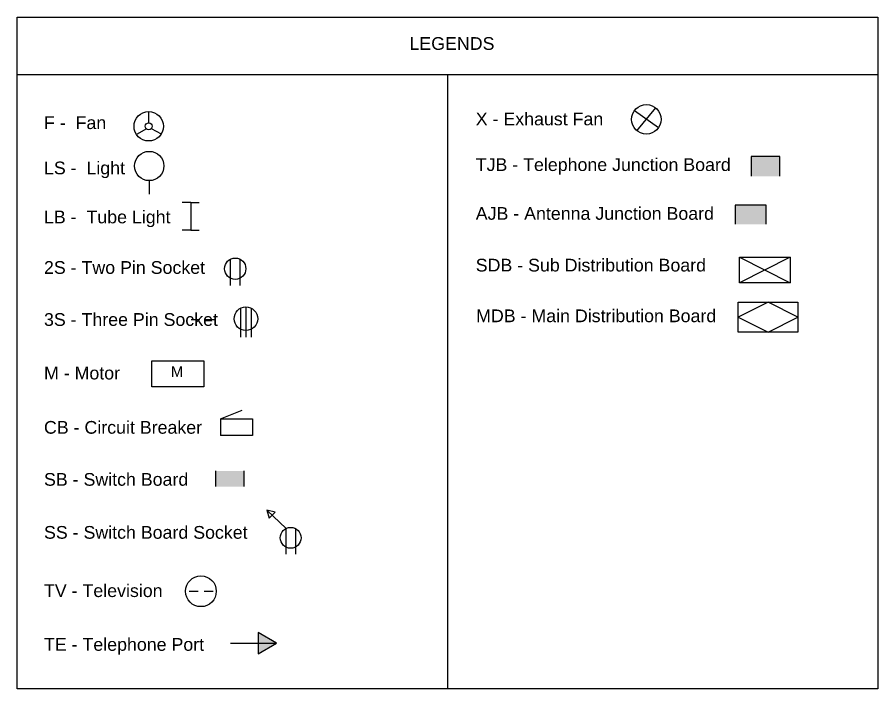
# Model space of a CAD drawing. Header units: inches. Extents: x -1835 to 3573, y -712 to 751.
# Drawn here: x -1835 to -314, y -669 to 518 of the extents above; entities that cross this region are included whole.
import ezdxf

# ---------------------------------------------------------------- set-up
doc = ezdxf.new("R2010")
doc.units = ezdxf.units.IN
doc.header["$MEASUREMENT"] = 0
doc.styles.get("Standard").update_dxf_attribs({"font": 'arial.ttf'})

msp = doc.modelspace()

# ---------------------------------------------------------------- hatches: boundary and pattern name
at = {"true_color": 0x7aafdf}
h = msp.add_hatch(color=143, dxfattribs=at)
h.dxf.hatch_style = 1
h.paths.add_polyline_path([(-537.29, 237.16), (-486.63, 237.16), (-486.63, 271.83), (-537.29, 271.83)])
at = {"true_color": 0x727430}
h = msp.add_hatch(color=67, dxfattribs=at)
h.dxf.hatch_style = 1
h.paths.add_polyline_path([(-565.5, 152.23), (-510.79, 152.23), (-510.79, 185.88), (-565.5, 185.88)])
at = {"true_color": 0x939598}
h = msp.add_hatch(color=252, dxfattribs=at)
h.dxf.hatch_style = 1
h.paths.add_polyline_path([(-1433.9, -283.82), (-1483.82, -283.82), (-1483.82, -311.67), (-1433.9, -311.67)])
h = msp.add_hatch(color=252, dxfattribs=at)
h.dxf.hatch_style = 1
h.paths.add_polyline_path([(-1433.9, -283.82), (-1452.58, -283.82), (-1455.93, -287.33), (-1453.34, -289.79), (-1460.2, -291.8), (-1458.51, -284.86), (-1455.93, -287.33), (-1452.58, -283.82), (-1483.82, -283.82), (-1483.82, -311.67), (-1433.9, -311.67)])
h = msp.add_hatch(color=256)
h.dxf.hatch_style = 1
h.paths.add_polyline_path([(-1408.41, -569.91), (-1408.41, -588.51), (-1376.2, -588.51)], flags=17)
h.paths.add_polyline_path([(-1408.41, -607.11), (-1376.2, -588.51), (-1408.41, -569.91)])
h = msp.add_hatch(color=256)
h.dxf.hatch_style = 1
h.paths.add_polyline_path([(-1408.41, -569.91), (-1408.41, -588.51), (-1376.2, -588.51)])

# ---------------------------------------------------------------- linework, layer by layer
for p, q in [((-1834.51, 416.85), (-1834.51, 518.33)), ((-1834.51, 518.33), (-313.65, 518.33)), ((-313.65, 518.33), (-313.65, 416.85)), ((-1834.51, 416.85), (-313.65, 416.85)), ((-1834.51, -669.18), (-1834.51, 416.85)), ((-1074.08, 416.85), (-1074.08, -669.18)), ((-313.65, 416.85), (-313.65, -669.18)), ((-1602.16, 331.41), (-1602.16, 351.36)), ((-701.32, 322.57), (-743.87, 352.85)), ((-739.27, 317.61), (-705.92, 357.8)), ((-1606.19, 320.98), (-1623.6, 310.83)), ((-1597.83, 321.28), (-1580.07, 311.83)), ((-486.63, 271.83), (-537.29, 271.83)), ((-537.29, 271.83), (-537.29, 237.16)), ((-486.63, 237.16), (-486.63, 271.83)), ((-1601.22, 229.3), (-1601.22, 205.53)), ((-1527.83, 190.68), (-1542.83, 190.68)), ((-1527.83, 190.68), (-1527.83, 141.65)), ((-1527.83, 190.68), (-1512.84, 190.68)), ((-510.79, 185.88), (-565.5, 185.88)), ((-565.5, 185.88), (-565.5, 152.23)), ((-510.79, 152.23), (-510.79, 185.88)), ((-1527.83, 141.65), (-1542.83, 141.65)), ((-1527.83, 141.65), (-1512.84, 141.65)), ((-557.87, 93.91), (-468.23, 93.91)), ((-557.87, 48.92), (-557.87, 93.91)), ((-557.87, 93.91), (-468.23, 48.92)), ((-468.23, 93.91), (-557.87, 48.92)), ((-468.23, 93.91), (-468.23, 48.92)), ((-1457.9, 90.4), (-1457.9, 44.05)), ((-1440.79, 90.46), (-1440.79, 44.05)), ((-468.23, 48.92), (-557.87, 48.92)), ((-1439.87, 3.76), (-1439.87, -47.59)), ((-1430.32, 6.07), (-1430.32, -47.59)), ((-1420.91, 3.83), (-1420.91, -47.59)), ((-560.54, 14.66), (-454.79, 14.66)), ((-560.54, -38.42), (-560.54, 14.66)), ((-507.67, 14.66), (-560.54, -11.88)), ((-454.79, -11.88), (-507.67, 14.66)), ((-454.79, 14.66), (-454.79, -38.42)), ((-560.54, -11.88), (-507.67, -38.42)), ((-507.67, -38.42), (-454.79, -11.88)), ((-1527.03, -16.17), (-1512.05, -16.17)), ((-1501.43, -16.23), (-1486.45, -16.23)), ((-454.79, -38.42), (-560.54, -38.42)), ((-1596.75, -89.42), (-1504.8, -89.42)), ((-1596.75, -135.37), (-1596.75, -89.42)), ((-1504.8, -89.42), (-1504.8, -135.37)), ((-1504.8, -135.37), (-1596.75, -135.37)), ((-1475.35, -192.12), (-1437.2, -176.6)), ((-1475.35, -192.12), (-1418.65, -192.12)), ((-1475.35, -192.12), (-1475.35, -221.44)), ((-1418.65, -192.12), (-1418.65, -221.44)), ((-1418.65, -221.44), (-1475.35, -221.44)), ((-1483.82, -283.82), (-1483.82, -311.67)), ((-1433.9, -283.82), (-1433.9, -311.67)), ((-1359.34, -385.59), (-1393.36, -353.13)), ((-1359.68, -385.78), (-1359.68, -431.09)), ((-1342.96, -385.72), (-1342.96, -431.09)), ((-1530.71, -496.71), (-1514.99, -496.71)), ((-1503.85, -496.78), (-1488.13, -496.78)), ((-1457.29, -588.51), (-1376.2, -588.51)), ((-313.65, -669.18), (-1834.51, -669.18))]:
    msp.add_line(p, q)
for points in [[(-1393.36, -353.13), (-1389.08, -367.73), (-1378.58, -356.72)], [(-1376.2, -588.51), (-1408.41, -569.91), (-1408.41, -607.11)]]:
    msp.add_lwpolyline(points, close=True)
for centre, radius in [((-1602.16, 325.42), 25.93), ((-722.6, 337.71), 26.11), ((-1602.16, 325.42), 5.99), ((-1601.22, 255.23), 25.93), ((-1449.28, 73.64), 18.84), ((-1430.32, -14.81), 20.88), ((-1351.26, -402.17), 18.43), ((-1509.86, -496.71), 27.21)]:
    msp.add_circle(centre, radius)

# ---------------------------------------------------------------- texts
at = {"attachment_point": 1}
for s, width, heights, insert, char_height in [('LEGENDS', 408.7777, [0], (-1141.28, 483.09), 22.498), ('X - Exhaust Fan', 356.1651, [0], (-1024.18, 349.65), 22.4978), ('F -  Fan', 218.5632, [0], (-1787.2, 343.03), 22.498), ('LS -  Light', 218.5632, [0], (-1787.2, 263.03), 22.4978), ('TJB - Telephone Junction Board', 640.8124, [0], (-1024.18, 268.9), 22.4978), ('AJB - Antenna Junction Board', 581.4547, [0], (-1024.18, 182.6), 22.4978), ('LB -  Tube Light', 338.3847, [0], (-1787.2, 176.36), 22.4978), ('SDB - Sub Distribution Board', 561.2191, [0], (-1024.18, 91.2), 22.4978), ('2S - Two Pin Socket', 373.3888, [0], (-1787.2, 87.02), 22.4978), ('MDB - Main Distribution Board', 566.6152, [0], (-1023.52, 1.56), 22.4978), ('3S - Three Pin Socket', 319.5364, [0], (-1787.2, -4.98), 22.4978), ('M - Motor', 218.5632, [0], (-1787.2, -99.64), 22.498), ('M', 8.8632, [6.9], (-1562.96, -98.83), 18.75), ('CB - Circuit Breaker', 366.6572, [0], (-1787.2, -195.65), 22.4978), ('SB - Switch Board', 337.0384, [0], (-1787.2, -287.65), 22.4978), ('SS - Switch Board Socket', 370.6962, [0], (-1787.2, -381.34), 22.4978), ('TV - Television', 393.5834, [0], (-1787.2, -484.43), 22.4978), ('TE - Telephone Port', 459.5526, [0], (-1787.2, -579.48), 22.4978)]:
    msp.add_mtext_dynamic_manual_height_columns(s, width=width, gutter_width=23.44, heights=heights, dxfattribs=dict(at, insert=insert, char_height=char_height))

doc.saveas('drawing.dxf')
